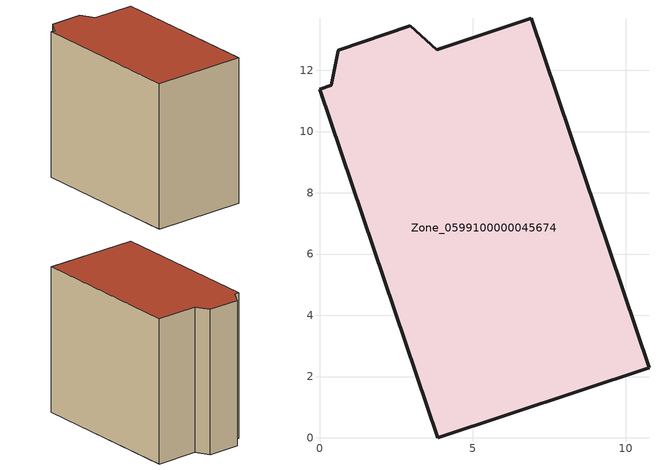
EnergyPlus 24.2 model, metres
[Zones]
Zone_0599100000045674
 floor ground (C_G): 0.38,11.51 0.62,12.65 2.97,13.46 3.83,12.68 6.91,13.7 10.76,2.28 3.86,0 0,11.38 z0
 wall outside (C_F): 3.86,0 10.76,2.28 6.91,13.7 3.83,12.68 2.97,13.46 0.62,12.65 0.38,11.51 0,11.38 3.86,0 z0:11.21
 roof outside (C_R): 0.62,12.65 0.38,11.51 0,11.38 3.86,0 10.76,2.28 6.91,13.7 3.83,12.68 2.97,13.46 z11.21
[BUILDING]
Pand.0599100000045674: North Axis=0; Terrain=City; Loads Convergence Tolerance Value=0.04; Temperature Convergence Tolerance Value=0.4; Solar Distribution=FullExterior; Maximum Number of Warmup Days=25; Minimum Number of Warmup Days=1
[Site:Location]
Rotterdam.The.Hague.AP_ZH_NLD Design_Conditions: Latitude=51.96; Longitude=4.45; Time Zone=1; Elevation=-4.5
[SITE:GROUNDTEMPERATURE:BUILDINGSURFACE]
18, 18, 18, 18, 18, 18, 18, 18, 18, 18, 18, 18
[MATERIAL] Thermal Absorptance=0.9; Solar Absorptance=0.7; Visible Absorptance=0.7
Name | Roughness | Thickness | Conductivity | Density | Specific Heat
G.TI.1946 | MediumSmooth | 0.15 | 1 | 540 | 1210
F.TI.1946 | Rough | 0.3 | 0.857143 | 1920 | 840
R.TI.1946 | MediumRough | 0.2 | 0.1 | 1500 | 1000
[CONSTRUCTION]
C_G: G.TI.1946
C_F: F.TI.1946
C_R: R.TI.1946
[ZONE]
Zone_0599100000045674: Type=1; Multiplier=1; Ceiling Height=Autocalculate; Volume=Autocalculate; Floor Area=autocalculate; Part of Total Floor Area=Yes
[ZONEINFILTRATION:DESIGNFLOWRATE]
Infil_Zone_0599100000045674: Zone or ZoneList or Space or SpaceList=Zone_0599100000045674; Schedule=AlwaysOn; Design Flow Rate Calculation Method=Flow/Area; Flow Rate per Floor Area=0.003; Constant Term Coefficient=1; Temperature Term Coefficient=0; Velocity Term Coefficient=0; Velocity Squared Term Coefficient=0
[HVACTEMPLATE:ZONE:IDEALLOADSAIRSYSTEM]
Zone_0599100000045674: Maximum Heating Supply Air Temperature=50; Minimum Cooling Supply Air Temperature=13; Maximum Heating Supply Air Humidity Ratio=0.0156; Minimum Cooling Supply Air Humidity Ratio=0.0077; Heating Limit=NoLimit; Cooling Limit=NoLimit; Dehumidification Control Type=ConstantSensibleHeatRatio; Cooling Sensible Heat Ratio=0.7; Dehumidification Setpoint=60; Humidification Control Type=None; Humidification Setpoint=30; Outdoor Air Method=None; Outdoor Air Flow Rate per Person=0.00944; Outdoor Air Flow Rate per Zone Floor Area=0; Outdoor Air Flow Rate per Zone=0; Demand Controlled Ventilation Type=None; Outdoor Air Economizer Type=NoEconomizer; Heat Recovery Type=None; Sensible Heat Recovery Effectiveness=0.7; Latent Heat Recovery Effectiveness=0.65
[ZONECONTROL:THERMOSTAT]
ThermostatControl_Zone_0599100000045674: Zone or ZoneList=Zone_0599100000045674; Control Type Schedule=DualSetpointControlType; Control 1=Thermostat_Zone_0599100000045674; Temperature Difference Between Cutout And Setpoint=0
[THERMOSTATSETPOINT:DUALSETPOINT]
Thermostat_Zone_0599100000045674: Heating Setpoint Temperature Schedule=HeatingSetpoint_Zone_0599100000045674; Cooling Setpoint Temperature Schedule=CoolingSetpoint_Zone_0599100000045674
[SCHEDULE:COMPACT]
HeatingSetpoint_Zone_0599100000045674: Through: 12/31, For: AllDays, Until: 24:00, 21
CoolingSetpoint_Zone_0599100000045674: Through: 12/31, For: AllDays, Until: 24:00, 24
DualSetpointControlType: Through: 12/31, For: AllDays, Until: 24:00, 4
AlwaysOn: Through: 12/31, For: AllDays, Until: 24:00, 1
